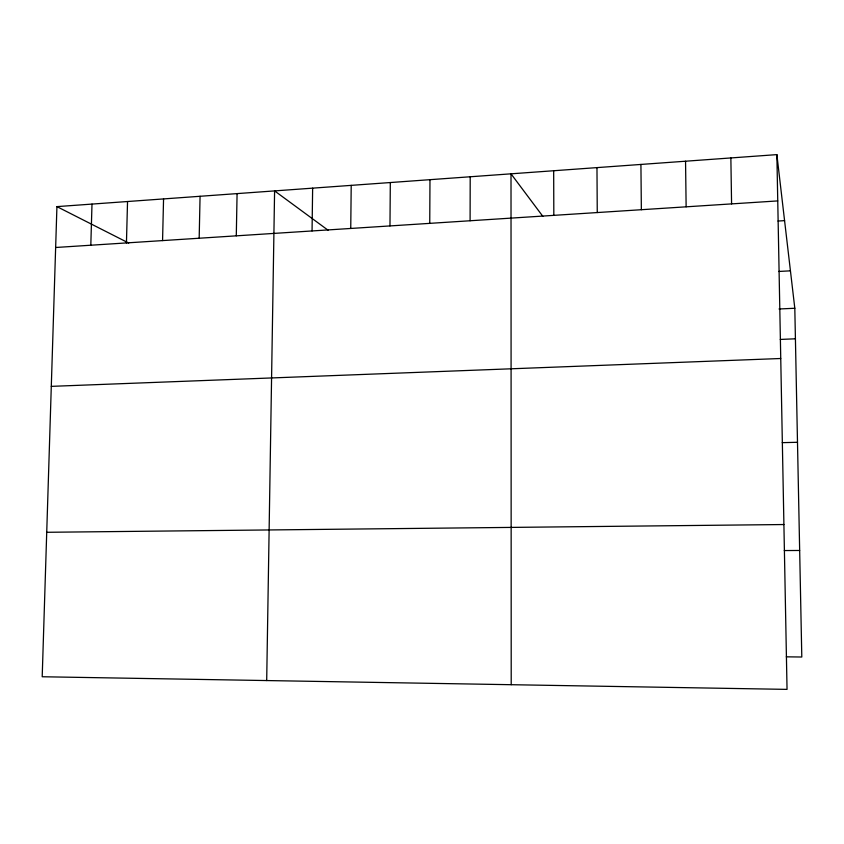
<?xml version="1.0" encoding="UTF-8"?>
<svg xmlns="http://www.w3.org/2000/svg" width="844" height="844" viewBox="0 0 844 844"><rect width="100%" height="100%" fill="white"/><g stroke="black" fill="none" stroke-linecap="round" stroke-linejoin="round"><path stroke-width="1.27" d="M470.097 220.759L470.203 176.776M429.744 223.365L429.976 179.677M389.97 225.928L390.318 182.547M350.745 228.46L351.209 185.374M312.058 230.95L312.639 188.159M266.693 680.559L274.595 190.902L328.073 230.212M236.288 235.835L237.08 193.614M199.173 238.23L200.07 196.283M162.565 240.593L163.557 198.92M126.442 242.924L127.539 201.526M90.814 245.224L91.996 204.09M56.928 206.622L42.2 676.751L787.041 689.379L776.87 154.621L56.928 206.622L128.721 243.051M55.641 247.492L777.746 200.914M778.031 221.044L784.572 220.643M778.632 271.462L790.438 270.84M779.023 308.988L794.805 308.26L801.8 657.012L786.291 656.832M780.257 339.436L795.417 338.803M51.294 386.362L780.742 358.5M782.219 442.657L797.496 442.288M46.726 532.29L783.907 524.535M784.276 550.562L799.658 550.467M542.85 216.37L511.01 173.832L511.211 684.706M776.87 154.621L794.805 308.26M730.862 157.944L731.579 203.889M685.55 161.225L686.13 206.822M640.923 164.443L641.356 209.713M596.972 167.618L597.257 212.551M553.675 170.741L553.822 215.357"/></g></svg>
